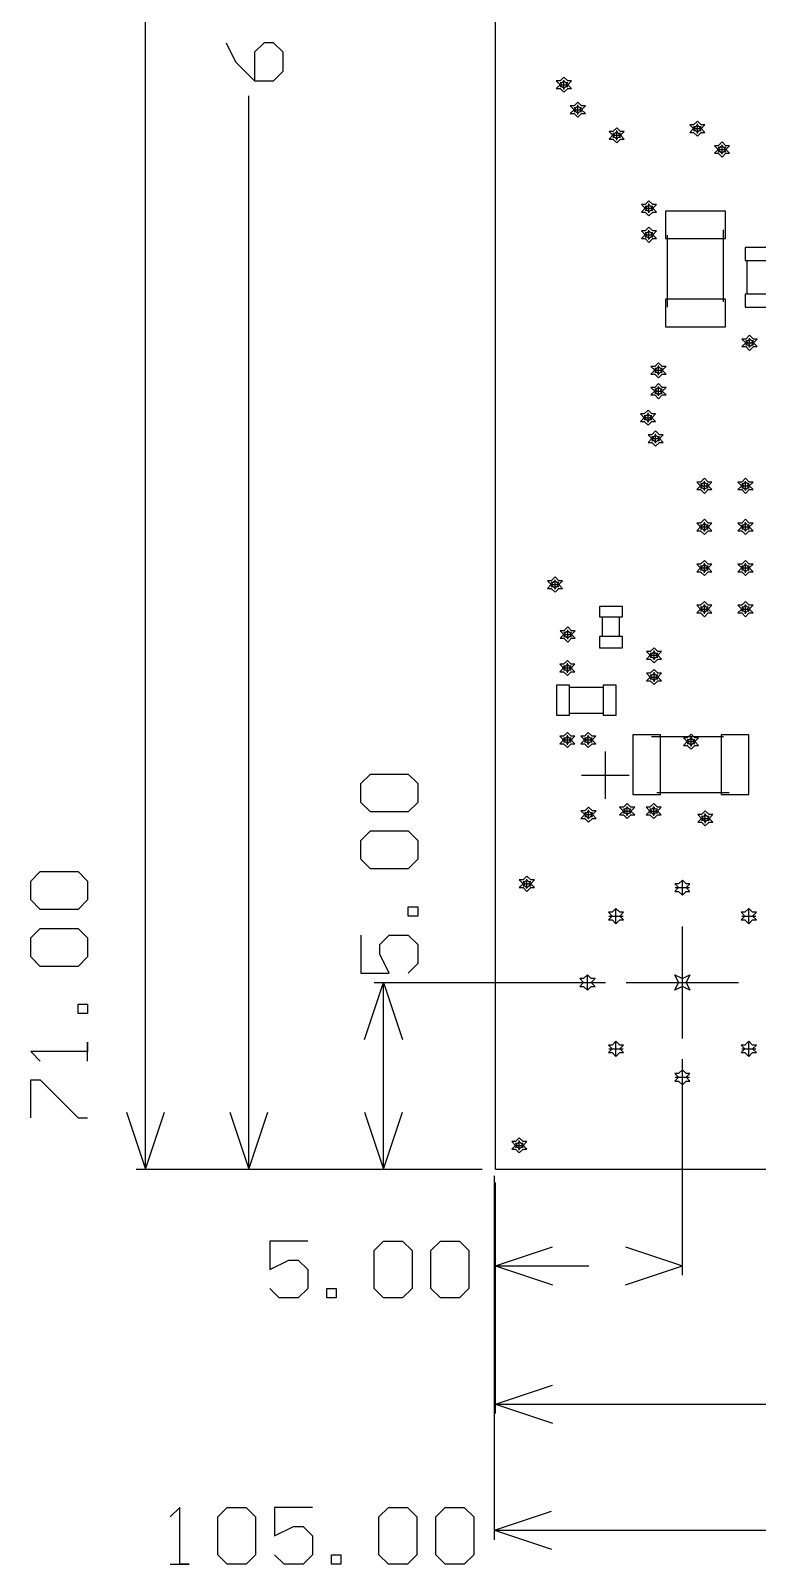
# Model space of a CAD drawing. Extents: x -1.38 to 3.87, y -2.67 to 0.8.
# Drawn here: x -1.375 to -0.609, y -2.665 to -1.047 of the extents above; entities that cross this region are included whole.
import ezdxf

# ---------------------------------------------------------------- set-up
doc = ezdxf.new("R2010")
doc.units = 0
doc.layers.get('0').update_dxf_attribs({"linetype": 'CONTINUOUS'})
for name, color, linetype in [('gd1', 1, 'CONTINUOUS'), ('gg1', 1, 'CONTINUOUS'), ('gm1', 6, 'CONTINUOUS'), ('gm8', 1, 'CONTINUOUS')]:
    doc.layers.add(name, color=color, linetype=linetype)

# ---------------------------------------------------------------- blocks, each defined once
blk = doc.blocks.new('D20')
blk.add_lwpolyline([(-0.01575, -0.0069), (0.01575, -0.0069), (0.01575, 0.0069), (-0.01575, 0.0069)], close=True)
blk = doc.blocks.new('D21')
blk.add_lwpolyline([(-0.0069, -0.01575), (0.0069, -0.01575), (0.0069, 0.01575), (-0.0069, 0.01575)], close=True)
blk = doc.blocks.new('D25')
blk.add_lwpolyline([(-0.012, -0.0055), (0.012, -0.0055), (0.012, 0.0055), (-0.012, 0.0055)], close=True)
blk = doc.blocks.new('D54')
blk.add_lwpolyline([(-0.012, -0.0059), (0.012, -0.0059), (0.012, 0.0059), (-0.012, 0.0059)], close=True)
blk = doc.blocks.new('D56')
blk.add_lwpolyline([(-0.0315, -0.0145), (0.0315, -0.0145), (0.0315, 0.0145), (-0.0315, 0.0145)], close=True)
blk = doc.blocks.new('D57')
blk.add_lwpolyline([(-0.0145, -0.0315), (0.0145, -0.0315), (0.0145, 0.0315), (-0.0145, 0.0315)], close=True)

msp = doc.modelspace()

# ---------------------------------------------------------------- linework, layer by layer
at = {"layer": 'gd1', "color": 1}
for points in [[(-0.813, -1.112), (-0.809, -1.108), (-0.805, -1.108), (-0.809, -1.104), (-0.805, -1.1), (-0.809, -1.1), (-0.813, -1.096), (-0.817, -1.1), (-0.821, -1.1), (-0.817, -1.104), (-0.821, -1.108), (-0.817, -1.108), (-0.813, -1.112)], [(-0.813, -1.108), (-0.811, -1.106), (-0.809, -1.106), (-0.811, -1.104), (-0.809, -1.102), (-0.811, -1.102), (-0.813, -1.1), (-0.815, -1.102), (-0.817, -1.102), (-0.815, -1.104), (-0.817, -1.106), (-0.815, -1.106), (-0.813, -1.108)], [(-0.7983, -1.1383), (-0.7943, -1.1343), (-0.7903, -1.1343), (-0.7943, -1.1303), (-0.7903, -1.1263), (-0.7943, -1.1263), (-0.7983, -1.1223), (-0.8023, -1.1263), (-0.8063, -1.1263), (-0.8023, -1.1303), (-0.8063, -1.1343), (-0.8023, -1.1343), (-0.7983, -1.1383)], [(-0.7983, -1.1343), (-0.7963, -1.1323), (-0.7943, -1.1323), (-0.7963, -1.1303), (-0.7943, -1.1283), (-0.7963, -1.1283), (-0.7983, -1.1263), (-0.8003, -1.1283), (-0.8023, -1.1283), (-0.8003, -1.1303), (-0.8023, -1.1323), (-0.8003, -1.1323), (-0.7983, -1.1343)], [(-0.6723, -1.1583), (-0.6683, -1.1543), (-0.6643, -1.1543), (-0.6683, -1.1503), (-0.6643, -1.1463), (-0.6683, -1.1463), (-0.6723, -1.1423), (-0.6763, -1.1463), (-0.6803, -1.1463), (-0.6763, -1.1503), (-0.6803, -1.1543), (-0.6763, -1.1543), (-0.6723, -1.1583)], [(-0.6723, -1.1543), (-0.6703, -1.1523), (-0.6683, -1.1523), (-0.6703, -1.1503), (-0.6683, -1.1483), (-0.6703, -1.1483), (-0.6723, -1.1463), (-0.6743, -1.1483), (-0.6763, -1.1483), (-0.6743, -1.1503), (-0.6763, -1.1523), (-0.6743, -1.1523), (-0.6723, -1.1543)], [(-0.7573, -1.1653), (-0.7533, -1.1613), (-0.7493, -1.1613), (-0.7533, -1.1573), (-0.7493, -1.1533), (-0.7533, -1.1533), (-0.7573, -1.1493), (-0.7613, -1.1533), (-0.7653, -1.1533), (-0.7613, -1.1573), (-0.7653, -1.1613), (-0.7613, -1.1613), (-0.7573, -1.1653)], [(-0.7573, -1.1613), (-0.7553, -1.1593), (-0.7533, -1.1593), (-0.7553, -1.1573), (-0.7533, -1.1553), (-0.7553, -1.1553), (-0.7573, -1.1533), (-0.7593, -1.1553), (-0.7613, -1.1553), (-0.7593, -1.1573), (-0.7613, -1.1593), (-0.7593, -1.1593), (-0.7573, -1.1613)], [(-0.6463, -1.1803), (-0.6423, -1.1763), (-0.6383, -1.1763), (-0.6423, -1.1723), (-0.6383, -1.1683), (-0.6423, -1.1683), (-0.6463, -1.1643), (-0.6503, -1.1683), (-0.6543, -1.1683), (-0.6503, -1.1723), (-0.6543, -1.1763), (-0.6503, -1.1763), (-0.6463, -1.1803)], [(-0.6463, -1.1763), (-0.6443, -1.1743), (-0.6423, -1.1743), (-0.6443, -1.1723), (-0.6423, -1.1703), (-0.6443, -1.1703), (-0.6463, -1.1683), (-0.6483, -1.1703), (-0.6503, -1.1703), (-0.6483, -1.1723), (-0.6503, -1.1743), (-0.6483, -1.1743), (-0.6463, -1.1763)], [(-0.7233, -1.2423), (-0.7193, -1.2383), (-0.7153, -1.2383), (-0.7193, -1.2343), (-0.7153, -1.2303), (-0.7193, -1.2303), (-0.7233, -1.2263), (-0.7273, -1.2303), (-0.7313, -1.2303), (-0.7273, -1.2343), (-0.7313, -1.2383), (-0.7273, -1.2383), (-0.7233, -1.2423)], [(-0.7233, -1.2383), (-0.7213, -1.2363), (-0.7193, -1.2363), (-0.7213, -1.2343), (-0.7193, -1.2323), (-0.7213, -1.2323), (-0.7233, -1.2303), (-0.7253, -1.2323), (-0.7273, -1.2323), (-0.7253, -1.2343), (-0.7273, -1.2363), (-0.7253, -1.2363), (-0.7233, -1.2383)], [(-0.7233, -1.2703), (-0.7193, -1.2663), (-0.7153, -1.2663), (-0.7193, -1.2623), (-0.7153, -1.2583), (-0.7193, -1.2583), (-0.7233, -1.2543), (-0.7273, -1.2583), (-0.7313, -1.2583), (-0.7273, -1.2623), (-0.7313, -1.2663), (-0.7273, -1.2663), (-0.7233, -1.2703)], [(-0.7233, -1.2663), (-0.7213, -1.2643), (-0.7193, -1.2643), (-0.7213, -1.2623), (-0.7193, -1.2603), (-0.7213, -1.2603), (-0.7233, -1.2583), (-0.7253, -1.2603), (-0.7273, -1.2603), (-0.7253, -1.2623), (-0.7273, -1.2643), (-0.7253, -1.2643), (-0.7233, -1.2663)], [(-0.6173, -1.3843), (-0.6133, -1.3803), (-0.6093, -1.3803), (-0.6133, -1.3763), (-0.6093, -1.3723), (-0.6133, -1.3723), (-0.6173, -1.3683), (-0.6213, -1.3723), (-0.6253, -1.3723), (-0.6213, -1.3763), (-0.6253, -1.3803), (-0.6213, -1.3803), (-0.6173, -1.3843)], [(-0.6173, -1.3803), (-0.6153, -1.3783), (-0.6133, -1.3783), (-0.6153, -1.3763), (-0.6133, -1.3743), (-0.6153, -1.3743), (-0.6173, -1.3723), (-0.6193, -1.3743), (-0.6213, -1.3743), (-0.6193, -1.3763), (-0.6213, -1.3783), (-0.6193, -1.3783), (-0.6173, -1.3803)], [(-0.7133, -1.4133), (-0.7093, -1.4093), (-0.7053, -1.4093), (-0.7093, -1.4053), (-0.7053, -1.4013), (-0.7093, -1.4013), (-0.7133, -1.3973), (-0.7173, -1.4013), (-0.7213, -1.4013), (-0.7173, -1.4053), (-0.7213, -1.4093), (-0.7173, -1.4093), (-0.7133, -1.4133)], [(-0.7133, -1.4093), (-0.7113, -1.4073), (-0.7093, -1.4073), (-0.7113, -1.4053), (-0.7093, -1.4033), (-0.7113, -1.4033), (-0.7133, -1.4013), (-0.7153, -1.4033), (-0.7173, -1.4033), (-0.7153, -1.4053), (-0.7173, -1.4073), (-0.7153, -1.4073), (-0.7133, -1.4093)], [(-0.7133, -1.4353), (-0.7093, -1.4313), (-0.7053, -1.4313), (-0.7093, -1.4273), (-0.7053, -1.4233), (-0.7093, -1.4233), (-0.7133, -1.4193), (-0.7173, -1.4233), (-0.7213, -1.4233), (-0.7173, -1.4273), (-0.7213, -1.4313), (-0.7173, -1.4313), (-0.7133, -1.4353)], [(-0.7133, -1.4313), (-0.7113, -1.4293), (-0.7093, -1.4293), (-0.7113, -1.4273), (-0.7093, -1.4253), (-0.7113, -1.4253), (-0.7133, -1.4233), (-0.7153, -1.4253), (-0.7173, -1.4253), (-0.7153, -1.4273), (-0.7173, -1.4293), (-0.7153, -1.4293), (-0.7133, -1.4313)], [(-0.7243, -1.4633), (-0.7203, -1.4593), (-0.7163, -1.4593), (-0.7203, -1.4553), (-0.7163, -1.4513), (-0.7203, -1.4513), (-0.7243, -1.4473), (-0.7283, -1.4513), (-0.7323, -1.4513), (-0.7283, -1.4553), (-0.7323, -1.4593), (-0.7283, -1.4593), (-0.7243, -1.4633)], [(-0.7243, -1.4593), (-0.7223, -1.4573), (-0.7203, -1.4573), (-0.7223, -1.4553), (-0.7203, -1.4533), (-0.7223, -1.4533), (-0.7243, -1.4513), (-0.7263, -1.4533), (-0.7283, -1.4533), (-0.7263, -1.4553), (-0.7283, -1.4573), (-0.7263, -1.4573), (-0.7243, -1.4593)], [(-0.7163, -1.4853), (-0.7123, -1.4813), (-0.7083, -1.4813), (-0.7123, -1.4773), (-0.7083, -1.4733), (-0.7123, -1.4733), (-0.7163, -1.4693), (-0.7203, -1.4733), (-0.7243, -1.4733), (-0.7203, -1.4773), (-0.7243, -1.4813), (-0.7203, -1.4813), (-0.7163, -1.4853)], [(-0.7163, -1.4813), (-0.7143, -1.4793), (-0.7123, -1.4793), (-0.7143, -1.4773), (-0.7123, -1.4753), (-0.7143, -1.4753), (-0.7163, -1.4733), (-0.7183, -1.4753), (-0.7203, -1.4753), (-0.7183, -1.4773), (-0.7203, -1.4793), (-0.7183, -1.4793), (-0.7163, -1.4813)], [(-0.6649, -1.5352), (-0.6609, -1.5312), (-0.6569, -1.5312), (-0.6609, -1.5272), (-0.6569, -1.5232), (-0.6609, -1.5232), (-0.6649, -1.5192), (-0.6689, -1.5232), (-0.6729, -1.5232), (-0.6689, -1.5272), (-0.6729, -1.5312), (-0.6689, -1.5312), (-0.6649, -1.5352)], [(-0.6216, -1.5352), (-0.6176, -1.5312), (-0.6136, -1.5312), (-0.6176, -1.5272), (-0.6136, -1.5232), (-0.6176, -1.5232), (-0.6216, -1.5192), (-0.6256, -1.5232), (-0.6296, -1.5232), (-0.6256, -1.5272), (-0.6296, -1.5312), (-0.6256, -1.5312), (-0.6216, -1.5352)], [(-0.6649, -1.5312), (-0.6629, -1.5292), (-0.6609, -1.5292), (-0.6629, -1.5272), (-0.6609, -1.5252), (-0.6629, -1.5252), (-0.6649, -1.5232), (-0.6669, -1.5252), (-0.6689, -1.5252), (-0.6669, -1.5272), (-0.6689, -1.5292), (-0.6669, -1.5292), (-0.6649, -1.5312)], [(-0.6216, -1.5312), (-0.6196, -1.5292), (-0.6176, -1.5292), (-0.6196, -1.5272), (-0.6176, -1.5252), (-0.6196, -1.5252), (-0.6216, -1.5232), (-0.6236, -1.5252), (-0.6256, -1.5252), (-0.6236, -1.5272), (-0.6256, -1.5292), (-0.6236, -1.5292), (-0.6216, -1.5312)], [(-0.6649, -1.5785), (-0.6609, -1.5745), (-0.6569, -1.5745), (-0.6609, -1.5705), (-0.6569, -1.5665), (-0.6609, -1.5665), (-0.6649, -1.5625), (-0.6689, -1.5665), (-0.6729, -1.5665), (-0.6689, -1.5705), (-0.6729, -1.5745), (-0.6689, -1.5745), (-0.6649, -1.5785)], [(-0.6649, -1.5745), (-0.6629, -1.5725), (-0.6609, -1.5725), (-0.6629, -1.5705), (-0.6609, -1.5685), (-0.6629, -1.5685), (-0.6649, -1.5665), (-0.6669, -1.5685), (-0.6689, -1.5685), (-0.6669, -1.5705), (-0.6689, -1.5725), (-0.6669, -1.5725), (-0.6649, -1.5745)], [(-0.6216, -1.5785), (-0.6176, -1.5745), (-0.6136, -1.5745), (-0.6176, -1.5705), (-0.6136, -1.5665), (-0.6176, -1.5665), (-0.6216, -1.5625), (-0.6256, -1.5665), (-0.6296, -1.5665), (-0.6256, -1.5705), (-0.6296, -1.5745), (-0.6256, -1.5745), (-0.6216, -1.5785)], [(-0.6216, -1.5745), (-0.6196, -1.5725), (-0.6176, -1.5725), (-0.6196, -1.5705), (-0.6176, -1.5685), (-0.6196, -1.5685), (-0.6216, -1.5665), (-0.6236, -1.5685), (-0.6256, -1.5685), (-0.6236, -1.5705), (-0.6256, -1.5725), (-0.6236, -1.5725), (-0.6216, -1.5745)], [(-0.6649, -1.6219), (-0.6609, -1.6178), (-0.6569, -1.6178), (-0.6609, -1.6138), (-0.6569, -1.6099), (-0.6609, -1.6099), (-0.6649, -1.6058), (-0.6689, -1.6099), (-0.6729, -1.6099), (-0.6689, -1.6138), (-0.6729, -1.6178), (-0.6689, -1.6178), (-0.6649, -1.6219)], [(-0.6649, -1.6178), (-0.6629, -1.6158), (-0.6609, -1.6158), (-0.6629, -1.6138), (-0.6609, -1.6119), (-0.6629, -1.6119), (-0.6649, -1.6099), (-0.6669, -1.6119), (-0.6689, -1.6119), (-0.6669, -1.6138), (-0.6689, -1.6158), (-0.6669, -1.6158), (-0.6649, -1.6178)], [(-0.6216, -1.6219), (-0.6176, -1.6178), (-0.6136, -1.6178), (-0.6176, -1.6138), (-0.6136, -1.6099), (-0.6176, -1.6099), (-0.6216, -1.6058), (-0.6256, -1.6099), (-0.6296, -1.6099), (-0.6256, -1.6138), (-0.6296, -1.6178), (-0.6256, -1.6178), (-0.6216, -1.6219)], [(-0.6216, -1.6178), (-0.6196, -1.6158), (-0.6176, -1.6158), (-0.6196, -1.6138), (-0.6176, -1.6119), (-0.6196, -1.6119), (-0.6216, -1.6099), (-0.6236, -1.6119), (-0.6256, -1.6119), (-0.6236, -1.6138), (-0.6256, -1.6158), (-0.6236, -1.6158), (-0.6216, -1.6178)], [(-0.8223, -1.6393), (-0.8183, -1.6353), (-0.8143, -1.6353), (-0.8183, -1.6313), (-0.8143, -1.6273), (-0.8183, -1.6273), (-0.8223, -1.6233), (-0.8263, -1.6273), (-0.8303, -1.6273), (-0.8263, -1.6313), (-0.8303, -1.6353), (-0.8263, -1.6353), (-0.8223, -1.6393)], [(-0.8223, -1.6353), (-0.8203, -1.6333), (-0.8183, -1.6333), (-0.8203, -1.6313), (-0.8183, -1.6293), (-0.8203, -1.6293), (-0.8223, -1.6273), (-0.8243, -1.6293), (-0.8263, -1.6293), (-0.8243, -1.6313), (-0.8263, -1.6333), (-0.8243, -1.6333), (-0.8223, -1.6353)], [(-0.6649, -1.6652), (-0.6609, -1.6612), (-0.6569, -1.6612), (-0.6609, -1.6572), (-0.6569, -1.6532), (-0.6609, -1.6532), (-0.6649, -1.6492), (-0.6689, -1.6532), (-0.6729, -1.6532), (-0.6689, -1.6572), (-0.6729, -1.6612), (-0.6689, -1.6612), (-0.6649, -1.6652)], [(-0.6216, -1.6652), (-0.6176, -1.6612), (-0.6136, -1.6612), (-0.6176, -1.6572), (-0.6136, -1.6532), (-0.6176, -1.6532), (-0.6216, -1.6492), (-0.6256, -1.6532), (-0.6296, -1.6532), (-0.6256, -1.6572), (-0.6296, -1.6612), (-0.6256, -1.6612), (-0.6216, -1.6652)], [(-0.6649, -1.6612), (-0.6629, -1.6592), (-0.6609, -1.6592), (-0.6629, -1.6572), (-0.6609, -1.6552), (-0.6629, -1.6552), (-0.6649, -1.6532), (-0.6669, -1.6552), (-0.6689, -1.6552), (-0.6669, -1.6572), (-0.6689, -1.6592), (-0.6669, -1.6592), (-0.6649, -1.6612)], [(-0.6216, -1.6612), (-0.6196, -1.6592), (-0.6176, -1.6592), (-0.6196, -1.6572), (-0.6176, -1.6552), (-0.6196, -1.6552), (-0.6216, -1.6532), (-0.6236, -1.6552), (-0.6256, -1.6552), (-0.6236, -1.6572), (-0.6256, -1.6592), (-0.6236, -1.6592), (-0.6216, -1.6612)], [(-0.809, -1.692), (-0.805, -1.688), (-0.801, -1.688), (-0.805, -1.684), (-0.801, -1.68), (-0.805, -1.68), (-0.809, -1.676), (-0.813, -1.68), (-0.817, -1.68), (-0.813, -1.684), (-0.817, -1.688), (-0.813, -1.688), (-0.809, -1.692)], [(-0.809, -1.688), (-0.807, -1.686), (-0.805, -1.686), (-0.807, -1.684), (-0.805, -1.682), (-0.807, -1.682), (-0.809, -1.68), (-0.811, -1.682), (-0.813, -1.682), (-0.811, -1.684), (-0.813, -1.686), (-0.811, -1.686), (-0.809, -1.688)], [(-0.718, -1.7139), (-0.714, -1.7099), (-0.71, -1.7099), (-0.714, -1.7059), (-0.71, -1.7019), (-0.714, -1.7019), (-0.718, -1.6979), (-0.722, -1.7019), (-0.726, -1.7019), (-0.722, -1.7059), (-0.726, -1.7099), (-0.722, -1.7099), (-0.718, -1.7139)], [(-0.8093, -1.7273), (-0.8053, -1.7233), (-0.8013, -1.7233), (-0.8053, -1.7193), (-0.8013, -1.7153), (-0.8053, -1.7153), (-0.8093, -1.7113), (-0.8133, -1.7153), (-0.8173, -1.7153), (-0.8133, -1.7193), (-0.8173, -1.7233), (-0.8133, -1.7233), (-0.8093, -1.7273)], [(-0.718, -1.7099), (-0.716, -1.7079), (-0.714, -1.7079), (-0.716, -1.7059), (-0.714, -1.7039), (-0.716, -1.7039), (-0.718, -1.7019), (-0.72, -1.7039), (-0.722, -1.7039), (-0.72, -1.7059), (-0.722, -1.7079), (-0.72, -1.7079), (-0.718, -1.7099)], [(-0.8093, -1.7233), (-0.8073, -1.7213), (-0.8053, -1.7213), (-0.8073, -1.7193), (-0.8053, -1.7173), (-0.8073, -1.7173), (-0.8093, -1.7153), (-0.8113, -1.7173), (-0.8133, -1.7173), (-0.8113, -1.7193), (-0.8133, -1.7213), (-0.8113, -1.7213), (-0.8093, -1.7233)], [(-0.718, -1.7369), (-0.714, -1.7329), (-0.71, -1.7329), (-0.714, -1.7289), (-0.71, -1.7249), (-0.714, -1.7249), (-0.718, -1.7209), (-0.722, -1.7249), (-0.726, -1.7249), (-0.722, -1.7289), (-0.726, -1.7329), (-0.722, -1.7329), (-0.718, -1.7369)], [(-0.718, -1.7329), (-0.716, -1.7309), (-0.714, -1.7309), (-0.716, -1.7289), (-0.714, -1.7269), (-0.716, -1.7269), (-0.718, -1.7249), (-0.72, -1.7269), (-0.722, -1.7269), (-0.72, -1.7289), (-0.722, -1.7309), (-0.72, -1.7309), (-0.718, -1.7329)], [(-0.8093, -1.8033), (-0.8053, -1.7993), (-0.8013, -1.7993), (-0.8053, -1.7953), (-0.8013, -1.7913), (-0.8053, -1.7913), (-0.8093, -1.7873), (-0.8133, -1.7913), (-0.8173, -1.7913), (-0.8133, -1.7953), (-0.8173, -1.7993), (-0.8133, -1.7993), (-0.8093, -1.8033)], [(-0.8093, -1.7993), (-0.8073, -1.7973), (-0.8053, -1.7973), (-0.8073, -1.7953), (-0.8053, -1.7933), (-0.8073, -1.7933), (-0.8093, -1.7913), (-0.8113, -1.7933), (-0.8133, -1.7933), (-0.8113, -1.7953), (-0.8133, -1.7973), (-0.8113, -1.7973), (-0.8093, -1.7993)], [(-0.7873, -1.8033), (-0.7833, -1.7993), (-0.7793, -1.7993), (-0.7833, -1.7953), (-0.7793, -1.7913), (-0.7833, -1.7913), (-0.7873, -1.7873), (-0.7913, -1.7913), (-0.7953, -1.7913), (-0.7913, -1.7953), (-0.7953, -1.7993), (-0.7913, -1.7993), (-0.7873, -1.8033)], [(-0.7873, -1.7993), (-0.7853, -1.7973), (-0.7833, -1.7973), (-0.7853, -1.7953), (-0.7833, -1.7933), (-0.7853, -1.7933), (-0.7873, -1.7913), (-0.7893, -1.7933), (-0.7913, -1.7933), (-0.7893, -1.7953), (-0.7913, -1.7973), (-0.7893, -1.7973), (-0.7873, -1.7993)], [(-0.679, -1.805), (-0.675, -1.801), (-0.671, -1.801), (-0.675, -1.797), (-0.671, -1.793), (-0.675, -1.793), (-0.679, -1.789), (-0.683, -1.793), (-0.687, -1.793), (-0.683, -1.797), (-0.687, -1.801), (-0.683, -1.801), (-0.679, -1.805)], [(-0.679, -1.801), (-0.677, -1.799), (-0.675, -1.799), (-0.677, -1.797), (-0.675, -1.795), (-0.677, -1.795), (-0.679, -1.793), (-0.681, -1.795), (-0.683, -1.795), (-0.681, -1.797), (-0.683, -1.799), (-0.681, -1.799), (-0.679, -1.801)], [(-0.787, -1.882), (-0.783, -1.878), (-0.779, -1.878), (-0.783, -1.874), (-0.779, -1.87), (-0.783, -1.87), (-0.787, -1.866), (-0.791, -1.87), (-0.795, -1.87), (-0.791, -1.874), (-0.795, -1.878), (-0.791, -1.878), (-0.787, -1.882)], [(-0.787, -1.878), (-0.785, -1.876), (-0.783, -1.876), (-0.785, -1.874), (-0.783, -1.872), (-0.785, -1.872), (-0.787, -1.87), (-0.789, -1.872), (-0.791, -1.872), (-0.789, -1.874), (-0.791, -1.876), (-0.789, -1.876), (-0.787, -1.878)], [(-0.7463, -1.8783), (-0.7423, -1.8743), (-0.7383, -1.8743), (-0.7423, -1.8703), (-0.7383, -1.8663), (-0.7423, -1.8663), (-0.7463, -1.8623), (-0.7503, -1.8663), (-0.7543, -1.8663), (-0.7503, -1.8703), (-0.7543, -1.8743), (-0.7503, -1.8743), (-0.7463, -1.8783)], [(-0.7463, -1.8743), (-0.7443, -1.8723), (-0.7423, -1.8723), (-0.7443, -1.8703), (-0.7423, -1.8683), (-0.7443, -1.8683), (-0.7463, -1.8663), (-0.7483, -1.8683), (-0.7503, -1.8683), (-0.7483, -1.8703), (-0.7503, -1.8723), (-0.7483, -1.8723), (-0.7463, -1.8743)], [(-0.7183, -1.8783), (-0.7143, -1.8743), (-0.7103, -1.8743), (-0.7143, -1.8703), (-0.7103, -1.8663), (-0.7143, -1.8663), (-0.7183, -1.8623), (-0.7223, -1.8663), (-0.7263, -1.8663), (-0.7223, -1.8703), (-0.7263, -1.8743), (-0.7223, -1.8743), (-0.7183, -1.8783)], [(-0.7183, -1.8743), (-0.7163, -1.8723), (-0.7143, -1.8723), (-0.7163, -1.8703), (-0.7143, -1.8683), (-0.7163, -1.8683), (-0.7183, -1.8663), (-0.7203, -1.8683), (-0.7223, -1.8683), (-0.7203, -1.8703), (-0.7223, -1.8723), (-0.7203, -1.8723), (-0.7183, -1.8743)], [(-0.664, -1.886), (-0.66, -1.882), (-0.656, -1.882), (-0.66, -1.878), (-0.656, -1.874), (-0.66, -1.874), (-0.664, -1.87), (-0.668, -1.874), (-0.672, -1.874), (-0.668, -1.878), (-0.672, -1.882), (-0.668, -1.882), (-0.664, -1.886)], [(-0.664, -1.882), (-0.662, -1.88), (-0.66, -1.88), (-0.662, -1.878), (-0.66, -1.876), (-0.662, -1.876), (-0.664, -1.874), (-0.666, -1.876), (-0.668, -1.876), (-0.666, -1.878), (-0.668, -1.88), (-0.666, -1.88), (-0.664, -1.882)], [(-0.852, -1.955), (-0.848, -1.951), (-0.844, -1.951), (-0.848, -1.947), (-0.844, -1.943), (-0.848, -1.943), (-0.852, -1.939), (-0.856, -1.943), (-0.86, -1.943), (-0.856, -1.947), (-0.86, -1.951), (-0.856, -1.951), (-0.852, -1.955)], [(-0.852, -1.951), (-0.85, -1.949), (-0.848, -1.949), (-0.85, -1.947), (-0.848, -1.945), (-0.85, -1.945), (-0.852, -1.943), (-0.854, -1.945), (-0.856, -1.945), (-0.854, -1.947), (-0.856, -1.949), (-0.854, -1.949), (-0.852, -1.951)], [(-0.6881, -1.9591), (-0.6841, -1.9552), (-0.6801, -1.9552), (-0.6841, -1.9511), (-0.6801, -1.9471), (-0.6841, -1.9471), (-0.6881, -1.9432), (-0.6921, -1.9471), (-0.6962, -1.9471), (-0.6921, -1.9511), (-0.6962, -1.9552), (-0.6921, -1.9552), (-0.6881, -1.9591)], [(-0.7581, -1.9892), (-0.7541, -1.9851), (-0.7502, -1.9851), (-0.7541, -1.9812), (-0.7502, -1.9771), (-0.7541, -1.9771), (-0.7581, -1.9732), (-0.7621, -1.9771), (-0.7661, -1.9771), (-0.7621, -1.9812), (-0.7661, -1.9851), (-0.7621, -1.9851), (-0.7581, -1.9892)], [(-0.6181, -1.9892), (-0.6141, -1.9851), (-0.6101, -1.9851), (-0.6141, -1.9812), (-0.6101, -1.9771), (-0.6141, -1.9771), (-0.6181, -1.9732), (-0.6222, -1.9771), (-0.6262, -1.9771), (-0.6222, -1.9812), (-0.6262, -1.9851), (-0.6222, -1.9851), (-0.6181, -1.9892)], [(-0.7882, -2.0591), (-0.7842, -2.0552), (-0.7801, -2.0552), (-0.7842, -2.0512), (-0.7801, -2.0471), (-0.7842, -2.0471), (-0.7882, -2.0431), (-0.7922, -2.0471), (-0.7962, -2.0471), (-0.7922, -2.0512), (-0.7962, -2.0552), (-0.7922, -2.0552), (-0.7882, -2.0591)], [(-0.6962, -2.0591), (-0.6921, -2.0512), (-0.6962, -2.0431), (-0.6881, -2.0471), (-0.6801, -2.0431), (-0.6841, -2.0512), (-0.6801, -2.0591), (-0.6881, -2.0552), (-0.6962, -2.0591)], [(-0.7581, -2.1291), (-0.7541, -2.1251), (-0.7502, -2.1251), (-0.7541, -2.1212), (-0.7502, -2.1172), (-0.7541, -2.1172), (-0.7581, -2.1131), (-0.7621, -2.1172), (-0.7661, -2.1172), (-0.7621, -2.1212), (-0.7661, -2.1251), (-0.7621, -2.1251), (-0.7581, -2.1291)], [(-0.6181, -2.1291), (-0.6141, -2.1251), (-0.6101, -2.1251), (-0.6141, -2.1212), (-0.6101, -2.1172), (-0.6141, -2.1172), (-0.6181, -2.1131), (-0.6222, -2.1172), (-0.6262, -2.1172), (-0.6222, -2.1212), (-0.6262, -2.1251), (-0.6222, -2.1251), (-0.6181, -2.1291)], [(-0.6881, -2.1591), (-0.6841, -2.1551), (-0.6801, -2.1551), (-0.6841, -2.1511), (-0.6801, -2.1472), (-0.6841, -2.1472), (-0.6881, -2.1432), (-0.6921, -2.1472), (-0.6962, -2.1472), (-0.6921, -2.1511), (-0.6962, -2.1551), (-0.6921, -2.1551), (-0.6881, -2.1591)], [(-0.86, -2.231), (-0.856, -2.227), (-0.852, -2.227), (-0.856, -2.223), (-0.852, -2.219), (-0.856, -2.219), (-0.86, -2.215), (-0.864, -2.219), (-0.868, -2.219), (-0.864, -2.223), (-0.868, -2.227), (-0.864, -2.227), (-0.86, -2.231)], [(-0.86, -2.227), (-0.858, -2.225), (-0.856, -2.225), (-0.858, -2.223), (-0.856, -2.221), (-0.858, -2.221), (-0.86, -2.219), (-0.862, -2.221), (-0.864, -2.221), (-0.862, -2.223), (-0.864, -2.225), (-0.862, -2.225), (-0.86, -2.227)]]:
    msp.add_lwpolyline(points, dxfattribs=at)
at = {"layer": 'gg1', "color": 1}
for points in [[(-0.813, -1.109), (-0.813, -1.099)], [(-0.818, -1.104), (-0.808, -1.104)], [(-0.8033, -1.1303), (-0.7933, -1.1303)], [(-0.7983, -1.1353), (-0.7983, -1.1253)], [(-0.6723, -1.1553), (-0.6723, -1.1453)], [(-0.7623, -1.1573), (-0.7523, -1.1573)], [(-0.7573, -1.1623), (-0.7573, -1.1523)], [(-0.6773, -1.1503), (-0.6673, -1.1503)], [(-0.6513, -1.1723), (-0.6413, -1.1723)], [(-0.6463, -1.1773), (-0.6463, -1.1673)], [(-0.7233, -1.2393), (-0.7233, -1.2293)], [(-0.7283, -1.2343), (-0.7183, -1.2343)], [(-0.7233, -1.2673), (-0.7233, -1.2573)], [(-0.7283, -1.2623), (-0.7183, -1.2623)], [(-0.6173, -1.3813), (-0.6173, -1.3713)], [(-0.6223, -1.3763), (-0.6123, -1.3763)], [(-0.7183, -1.4053), (-0.7083, -1.4053)], [(-0.7133, -1.4103), (-0.7133, -1.4003)], [(-0.7133, -1.4323), (-0.7133, -1.4223)], [(-0.7183, -1.4273), (-0.7083, -1.4273)], [(-0.7293, -1.4553), (-0.7193, -1.4553)], [(-0.7243, -1.4603), (-0.7243, -1.4503)], [(-0.7163, -1.4823), (-0.7163, -1.4723)], [(-0.7213, -1.4773), (-0.7113, -1.4773)], [(-0.6699, -1.5272), (-0.6599, -1.5272)], [(-0.6649, -1.5322), (-0.6649, -1.5222)], [(-0.6266, -1.5272), (-0.6166, -1.5272)], [(-0.6216, -1.5322), (-0.6216, -1.5222)], [(-0.6649, -1.5755), (-0.6649, -1.5655)], [(-0.6216, -1.5755), (-0.6216, -1.5655)], [(-0.6699, -1.5705), (-0.6599, -1.5705)], [(-0.6266, -1.5705), (-0.6166, -1.5705)], [(-0.6699, -1.6138), (-0.6599, -1.6138)], [(-0.6649, -1.6188), (-0.6649, -1.6089)], [(-0.6266, -1.6138), (-0.6166, -1.6138)], [(-0.6216, -1.6188), (-0.6216, -1.6089)], [(-0.8273, -1.6313), (-0.8173, -1.6313)], [(-0.8223, -1.6363), (-0.8223, -1.6263)], [(-0.6699, -1.6572), (-0.6599, -1.6572)], [(-0.6649, -1.6622), (-0.6649, -1.6522)], [(-0.6266, -1.6572), (-0.6166, -1.6572)], [(-0.6216, -1.6622), (-0.6216, -1.6522)], [(-0.809, -1.689), (-0.809, -1.679)], [(-0.814, -1.684), (-0.804, -1.684)], [(-0.8093, -1.7243), (-0.8093, -1.7143)], [(-0.723, -1.7059), (-0.713, -1.7059)], [(-0.718, -1.7109), (-0.718, -1.7009)], [(-0.8143, -1.7193), (-0.8043, -1.7193)], [(-0.723, -1.7289), (-0.713, -1.7289)], [(-0.718, -1.7339), (-0.718, -1.7239)], [(-0.8143, -1.7953), (-0.8043, -1.7953)], [(-0.8093, -1.8003), (-0.8093, -1.7903)], [(-0.7923, -1.7953), (-0.7823, -1.7953)], [(-0.7873, -1.8003), (-0.7873, -1.7903)], [(-0.679, -1.802), (-0.679, -1.792)], [(-0.684, -1.797), (-0.674, -1.797)], [(-0.792, -1.874), (-0.782, -1.874)], [(-0.787, -1.879), (-0.787, -1.869)], [(-0.7513, -1.8703), (-0.7413, -1.8703)], [(-0.7463, -1.8753), (-0.7463, -1.8653)], [(-0.7233, -1.8703), (-0.7133, -1.8703)], [(-0.7183, -1.8753), (-0.7183, -1.8653)], [(-0.664, -1.883), (-0.664, -1.873)], [(-0.669, -1.878), (-0.659, -1.878)], [(-0.857, -1.947), (-0.847, -1.947)], [(-0.852, -1.952), (-0.852, -1.942)], [(-0.6956, -1.9511), (-0.6806, -1.9511)], [(-0.6881, -1.9586), (-0.6881, -1.9437)], [(-0.7581, -1.9886), (-0.7581, -1.9736)], [(-0.6181, -1.9886), (-0.6181, -1.9736)], [(-0.7656, -1.9812), (-0.7506, -1.9812)], [(-0.6256, -1.9812), (-0.6107, -1.9812)], [(-0.6881, -2.1102), (-0.6881, -1.9921)], [(-0.7957, -2.0512), (-0.7807, -2.0512)], [(-0.7882, -2.0587), (-0.7882, -2.0436)], [(-0.7472, -2.0512), (-0.6291, -2.0512)], [(-0.7581, -2.1286), (-0.7581, -2.1137)], [(-0.6181, -2.1286), (-0.6181, -2.1137)], [(-0.7656, -2.1212), (-0.7506, -2.1212)], [(-0.6256, -2.1212), (-0.6107, -2.1212)], [(-0.6956, -2.1511), (-0.6806, -2.1511)], [(-0.6881, -2.1586), (-0.6881, -2.1437)], [(-0.865, -2.223), (-0.855, -2.223)], [(-0.86, -2.228), (-0.86, -2.218)]]:
    msp.add_lwpolyline(points, dxfattribs=at)
at = {"layer": 'gm1', "color": 6}
for points in [[(-0.885, -2.248), (-0.885, 0.5473)], [(-0.885, -2.248), (3.2489, -2.248)]]:
    msp.add_lwpolyline(points, dxfattribs=at)
at = {"layer": 'gm8', "color": 1}
for points in [[(-1.254, -2.248), (-1.254, -0.8504)], [(-1.169, -1.0598), (-1.159, -1.0797), (-1.139, -1.0997), (-1.119, -1.0997), (-1.109, -1.0897), (-1.109, -1.0698), (-1.119, -1.0598), (-1.129, -1.0598), (-1.139, -1.0698), (-1.139, -1.0997)], [(-1.145, -2.248), (-1.145, -1.1157)], [(-0.6447, -1.3329), (-0.6447, -1.2569)], [(-0.7038, -1.3386), (-0.7038, -1.2626)], [(-0.62, -1.325), (-0.62, -1.2895)], [(-0.7723, -1.6859), (-0.7723, -1.6663)], [(-0.7544, -1.6859), (-0.7544, -1.6663)], [(-0.807, -1.7395), (-0.7715, -1.7395)], [(-0.807, -1.767), (-0.7715, -1.767)], [(-0.7206, -1.7917), (-0.6446, -1.7917)], [(-0.7693, -1.8573), (-0.7693, -1.8073)], [(-1.017, -1.8712), (-1.027, -1.8612), (-1.027, -1.8412), (-1.017, -1.8312), (-0.977, -1.8312), (-0.967, -1.8412), (-0.967, -1.8612), (-0.977, -1.8712), (-1.017, -1.8712)], [(-0.7943, -1.8323), (-0.7443, -1.8323)], [(-0.7149, -1.8508), (-0.6389, -1.8508)], [(-1.017, -1.9312), (-1.027, -1.9212), (-1.027, -1.9012), (-1.017, -1.8912), (-0.977, -1.8912), (-0.967, -1.9012), (-0.967, -1.9212), (-0.977, -1.9312), (-1.017, -1.9312)], [(-1.365, -1.9741), (-1.375, -1.9641), (-1.375, -1.9441), (-1.365, -1.9341), (-1.325, -1.9341), (-1.315, -1.9441), (-1.315, -1.9641), (-1.325, -1.9741), (-1.365, -1.9741)], [(-0.967, -1.9812), (-0.977, -1.9812), (-0.977, -1.9712), (-0.967, -1.9712), (-0.967, -1.9812)], [(-1.365, -2.0341), (-1.375, -2.0241), (-1.375, -2.0041), (-1.365, -1.9941), (-1.325, -1.9941), (-1.315, -2.0041), (-1.315, -2.0241), (-1.325, -2.0341), (-1.365, -2.0341)], [(-1.027, -2.0012), (-1.027, -2.0412), (-0.997, -2.0412), (-1.007, -2.0212), (-1.007, -2.0112), (-0.997, -2.0012), (-0.977, -2.0012), (-0.967, -2.0112), (-0.967, -2.0312), (-0.977, -2.0412)], [(-1.023, -2.1112), (-1.003, -2.0512), (-0.983, -2.1112)], [(-1.013, -2.0512), (-0.7692, -2.0512)], [(-1.003, -2.248), (-1.003, -2.0512)], [(-1.315, -2.084), (-1.325, -2.084), (-1.325, -2.074), (-1.315, -2.074), (-1.315, -2.084)], [(-1.315, -2.134), (-1.315, -2.114), (-1.315, -2.124), (-1.375, -2.124), (-1.365, -2.134)], [(-0.6881, -2.36), (-0.6881, -2.1322)], [(-1.375, -2.194), (-1.375, -2.154), (-1.365, -2.154), (-1.325, -2.194), (-1.315, -2.194)], [(-1.274, -2.188), (-1.254, -2.248)], [(-1.254, -2.248), (-1.234, -2.188)], [(-1.165, -2.188), (-1.145, -2.248)], [(-1.145, -2.248), (-1.125, -2.188)], [(-1.023, -2.188), (-1.003, -2.248)], [(-1.003, -2.248), (-0.983, -2.188)], [(-1.264, -2.248), (-0.899, -2.248)], [(-1.155, -2.248), (-0.899, -2.248)], [(-1.013, -2.248), (-0.899, -2.248)], [(-0.886, -2.639), (-0.886, -2.255)], [(-0.885, -2.506), (-0.885, -2.262)], [(-0.885, -2.36), (-0.885, -2.262)], [(-1.083, -2.324), (-1.123, -2.324), (-1.123, -2.354), (-1.103, -2.344), (-1.093, -2.344), (-1.083, -2.354), (-1.083, -2.374), (-1.093, -2.384), (-1.113, -2.384), (-1.123, -2.374)], [(-1.013, -2.334), (-1.003, -2.324), (-0.983, -2.324), (-0.973, -2.334), (-0.973, -2.374), (-0.983, -2.384), (-1.003, -2.384), (-1.013, -2.374), (-1.013, -2.334)], [(-0.9531, -2.334), (-0.9431, -2.324), (-0.9231, -2.324), (-0.9131, -2.334), (-0.9131, -2.374), (-0.9231, -2.384), (-0.9431, -2.384), (-0.9531, -2.374), (-0.9531, -2.334)], [(-0.885, -2.35), (-0.825, -2.33)], [(-0.7481, -2.33), (-0.6881, -2.35)], [(-0.885, -2.35), (-0.7866, -2.35)], [(-0.885, -2.35), (-0.825, -2.37)], [(-0.7481, -2.37), (-0.6881, -2.35)], [(-1.063, -2.384), (-1.063, -2.374), (-1.053, -2.374), (-1.053, -2.384), (-1.063, -2.384)], [(-0.885, -2.496), (-0.825, -2.476)], [(-0.885, -2.496), (0.8916, -2.496)], [(-0.885, -2.496), (-0.825, -2.516)], [(-1.2279, -2.665), (-1.2079, -2.665), (-1.2179, -2.665), (-1.2179, -2.605), (-1.2279, -2.615)], [(-1.1779, -2.615), (-1.1679, -2.605), (-1.1479, -2.605), (-1.1379, -2.615), (-1.1379, -2.655), (-1.1479, -2.665), (-1.1679, -2.665), (-1.1779, -2.655), (-1.1779, -2.615)], [(-1.0779, -2.605), (-1.1179, -2.605), (-1.1179, -2.635), (-1.0979, -2.625), (-1.0879, -2.625), (-1.0779, -2.635), (-1.0779, -2.655), (-1.0879, -2.665), (-1.1079, -2.665), (-1.1179, -2.655)], [(-1.008, -2.615), (-0.998, -2.605), (-0.978, -2.605), (-0.968, -2.615), (-0.968, -2.655), (-0.978, -2.665), (-0.998, -2.665), (-1.008, -2.655), (-1.008, -2.615)], [(-0.948, -2.615), (-0.938, -2.605), (-0.918, -2.605), (-0.908, -2.615), (-0.908, -2.655), (-0.918, -2.665), (-0.938, -2.665), (-0.948, -2.655), (-0.948, -2.615)], [(-0.886, -2.629), (-0.826, -2.609)], [(-0.886, -2.629), (1.181, -2.629), (3.248, -2.629)], [(-0.886, -2.629), (-0.826, -2.649)], [(-1.058, -2.665), (-1.058, -2.655), (-1.048, -2.655), (-1.048, -2.665), (-1.058, -2.665)]]:
    msp.add_lwpolyline(points, dxfattribs=at)

# ---------------------------------------------------------------- block references
at = {"layer": 'gm8'}
for name, p in [('D56', (-0.6743, -1.2518)), ('D20', (-0.6063, -1.2827)), ('D20', (-0.6063, -1.3319)), ('D56', (-0.6743, -1.3448)), ('D25', (-0.7633, -1.6598)), ('D54', (-0.7633, -1.6921)), ('D21', (-0.8139, -1.7533)), ('D21', (-0.7647, -1.7533)), ('D57', (-0.7257, -1.8213)), ('D57', (-0.6327, -1.8213))]:
    msp.add_blockref(name, p, dxfattribs=at)

doc.saveas('drawing.dxf')
